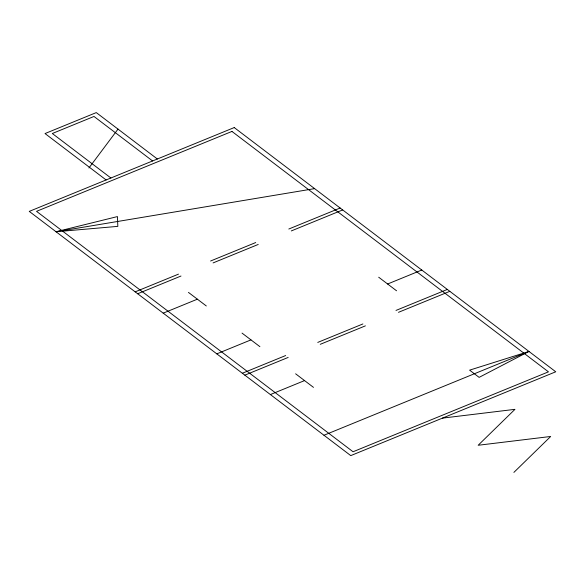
<?xml version="1.0" encoding="UTF-8"?>
<svg xmlns="http://www.w3.org/2000/svg" width="585" height="585" viewBox="0 0 585 585"><rect width="100%" height="100%" fill="white"/><g stroke="black" fill="none" stroke-linecap="round" stroke-linejoin="round"><path stroke-width="0.88" d="M88.935 167.975L118.009 129.109M513.886 472.402L550.682 436.476L478.164 445.265L514.961 409.339L442.435 418.129M528.957 351.439L479.122 377.376L469.609 370.151L528.957 351.439L323.973 435.262M135.172 291.849L178.491 274.138M210.585 261.012L255.718 242.556M288.814 229.02L340.156 208.026M137.672 293.75L180.992 276.032M213.086 262.914L258.219 244.457M291.315 230.921L342.656 209.927M163.215 313.15L197.379 299.184M216.801 353.852L250.965 339.885M387.621 284.003L421.785 270.029M242.344 373.259L285.663 355.541M317.757 342.415L362.89 323.958M395.986 310.43L447.328 289.436M244.844 375.153L288.164 357.442M320.258 344.316L365.391 325.86M398.487 312.324L449.828 291.33M270.387 394.561L304.551 380.586M56.043 231.748L117.453 216.574L117.826 226.366L56.043 231.748L314.613 188.626M378.692 277.217L396.55 290.782M157.365 159.003L96.276 112.598L45.03 133.555L106.119 179.961M152.583 160.955L93.995 116.459L52.314 133.504L110.901 178.001M188.45 292.398L206.308 305.962M242.036 333.099L259.901 346.671M295.622 373.8L313.487 387.372M234.234 127.567L29.25 211.39L350.766 455.613L555.75 371.789L234.234 127.567M231.945 131.428L36.533 211.339L353.055 451.759L548.467 371.848L231.945 131.428"/></g></svg>
